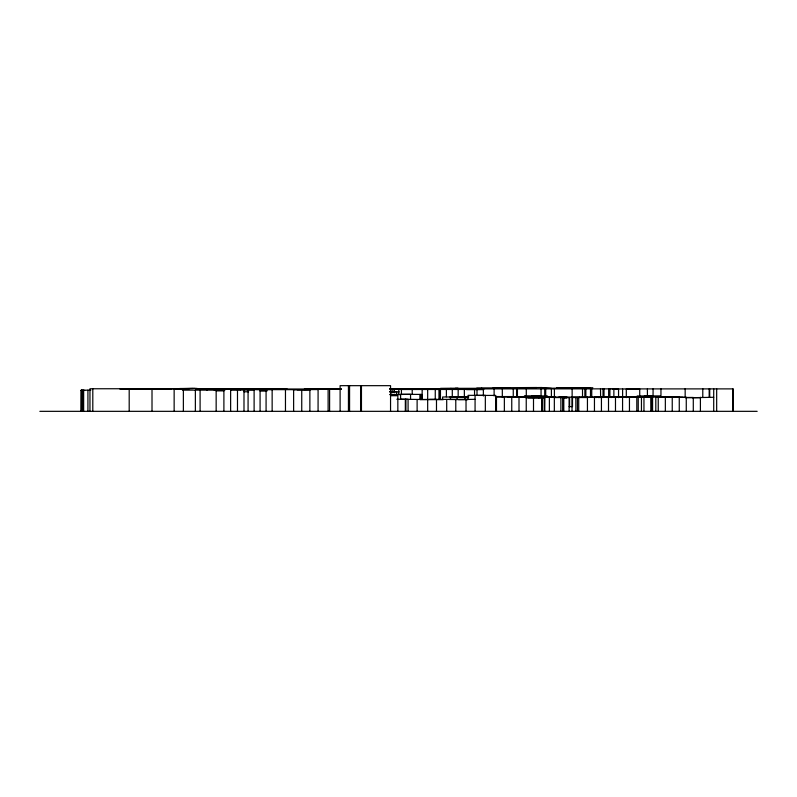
<?xml version="1.0" encoding="UTF-8"?>
<svg xmlns="http://www.w3.org/2000/svg" width="797" height="797" viewBox="0 0 797 797"><rect width="100%" height="100%" fill="white"/><g stroke="black" fill="none" stroke-linecap="round" stroke-linejoin="round"><path stroke-width="1.2" d="M556.625 387.77L592.829 387.74M493.134 387.78L536.68 387.511M559.325 387.88L589.86 387.83M501.751 388.269L455.296 388.348M197.128 388.408L179.674 388.518M509.98 388.269L476.726 388.179M541.801 388.368L576.261 387.88M196.092 388.597L199.609 388.677M196.092 388.677L207.409 388.667M389.703 388.707L454.439 389.135M274.387 388.886L242.029 388.826L242.029 389.374M304.404 388.926L341.315 388.926M389.703 388.787L412.966 388.906M119.849 389.016L182.055 388.866M196.61 389.046L203.026 389.235M252.091 388.976L341.096 389.046M390.57 389.026L441.229 388.976M612.116 388.946L639.503 388.946M121.463 389.125L171.086 389.115M196.829 389.235L215.31 389.095M287.388 389.195L260.988 389.315M340.996 389.135L336.085 389.046M121.931 389.325L143.849 389.066M178.329 389.334L175.37 389.056M195.893 389.325L199.589 389.325M284.051 389.285L200.097 389.334L200.097 411.332M256.455 389.484L272.116 389.484M318.073 389.554L293.017 389.663M390.032 389.544L390.909 389.544L390.909 394.366M464.95 389.454L398.769 389.494L398.769 394.356M301.744 389.663L248.076 389.613L248.076 411.332M303.527 389.803L310.272 389.733L297.231 389.803M466.504 389.633L483.819 389.633M261.167 389.783L267.204 389.783M254.462 390.042L237.486 390.042L237.486 411.332M90.788 390.211L81.135 390.151L81.045 411.332M182.423 390.122L224.933 390.122M230.632 390.191L237.795 390.191M81.045 390.44L84.681 390.44M216.156 390.879L223.897 390.879M260.081 391.078L266.965 391.078M389.783 391.745L396.657 391.745L396.657 394.316M243.992 391.775L248.644 391.775M389.783 391.885L399.207 391.885M389.633 394.585L400.602 394.585M478.32 395.422L495.784 395.422L495.784 411.332M390.55 395.71L397.842 395.71L397.842 411.332M660.295 395.9L644.384 395.96M547.549 395.999L531.649 395.8M468.616 396.717L457.06 396.717L457.06 399.148M467.959 396.866L449.916 396.986M515.928 396.826L533.153 396.826L533.153 395.8M658.232 396.846L673.445 397.265M468.746 396.966L442.634 396.986L442.634 399.377M495.784 397.006L519.006 397.016L519.006 411.332M544.879 397.075L566.737 397.085M659.039 397.065L686.267 397.225L686.267 411.332M507.938 397.265L545.238 396.826M601.137 397.275L637.152 397.245L637.202 395.96L653.042 395.96L653.092 388.826M683.149 397.265L664.29 396.946M713.713 397.285L692.444 397.693M554.343 397.564L569.596 397.564L569.596 406.619M572.027 397.524L587.439 397.524M685.33 397.454L693.29 397.454L693.29 411.332M525.612 397.673L542.229 397.673L542.229 411.332M685.33 397.693L700.404 397.693M544.759 397.932L527.933 397.932L527.933 397.145M564.346 398.002L566.797 398.002L566.737 396.946M396.856 399.267L408.084 399.267L408.084 411.332M475.072 399.317L458.434 399.606M467.809 399.397L429.473 399.387M443.262 399.695L400.483 399.267M467.849 399.656L448.781 399.486M569.108 406.619L572.505 406.619L572.505 397.524M39.85 411.332L757.15 411.332M733.25 411.332L733.25 388.886L626.303 388.906L626.303 397.653M732.762 388.886L732.762 411.332M716.672 388.886L716.672 411.332M713.713 388.886L713.713 411.332M709.709 388.797L709.709 397.115M709.181 388.886L709.181 397.285M702.785 388.797L702.785 397.095M700.404 397.285L700.404 411.332M685.161 388.767L685.161 397.095M679.263 411.332L679.263 397.055L607.593 397.165M672.24 396.946L672.24 411.332M665.346 396.946L665.346 411.332M660.952 388.767L660.952 397.115M658.242 396.946L658.242 411.332M655.801 396.946L655.801 411.332M652.574 396.946L652.574 411.332M651.219 396.946L651.219 411.332L651.149 397.075L572.963 397.354M647.413 388.846L647.413 395.95M643.956 397.075L643.956 411.332M641.446 397.215L641.446 411.332M639.722 388.906L639.722 395.989M638.238 397.215L638.238 411.332M636.803 396.906L636.803 411.332M629.451 396.906L629.451 411.332M622.606 388.946L622.606 397.653M622.567 397.026L622.567 411.332M618.552 397.653L618.552 388.856L483.371 388.876L483.371 395.97M615.483 397.045L615.483 411.332M613.869 388.856L613.869 397.135M611.169 397.603L611.169 396.617L596.007 396.617L596.007 397.683M609.894 388.826L609.894 397.135M608.649 388.826L608.649 397.125M608.509 397.165L608.509 411.332M608.231 396.617L608.231 397.603M607.075 396.617L607.075 397.603M604.016 388.826L604.016 397.125M603.01 388.826L603.02 397.603M602.064 397.205L558.866 397.085M601.715 396.617L601.715 397.683M601.436 397.165L601.436 411.332M600.51 388.826L600.619 397.324M600.061 396.617L600.061 397.683M598.766 396.617L598.766 397.683M594.452 397.026L594.452 411.332M591.743 388.826L591.743 397.165M590.497 388.826L590.497 397.125M587.439 397.026L587.439 411.332M585.865 388.826L585.865 397.125M584.859 388.826L584.859 397.125M582.517 388.846L582.517 397.125M579.489 397.026L579.489 397.524M578.732 397.524L578.732 411.332M577.436 397.524L577.436 411.332M575.852 397.524L575.852 411.332M572.136 388.846L572.136 397.175M572.017 397.026L572.027 411.332M569.108 397.564L569.108 411.332M563.798 397.564L563.798 411.332M562.652 397.564L562.652 411.332M560.879 397.564L560.879 411.332M555.34 397.075L539.35 396.826M554.702 397.314L534.428 397.245M554.413 388.886L554.413 397.175M554.343 397.215L554.343 411.332M551.444 388.368L541.581 387.511L519.744 387.82M551.394 388.886L551.394 397.155M549.382 397.075L549.382 411.332M547.678 396.816L547.678 397.414M545.696 388.886L545.696 395.979M544.879 397.016L544.759 411.332M544.72 388.886L544.72 395.979M544.192 397.932L544.192 411.332M541.91 397.673L541.91 411.332M541.053 388.806L541.053 395.979M540.326 395.999L524.476 395.8L524.476 396.826M539.649 396.816L539.649 397.414M538.842 397.932L538.842 397.145L511.106 397.016M533.502 397.334L533.502 411.332M526.289 388.806L526.289 395.96M526.239 397.085L526.239 411.332M517.432 388.866L517.432 397.145M516.755 388.866L516.755 397.145M513.258 388.836L513.258 397.145M511.754 411.332L511.754 396.557L496.471 396.557L496.471 411.332M504.362 396.557L504.362 411.332M502.319 388.876L502.319 397.215M496.292 397.006L496.292 411.332M494.12 388.876L494.12 395.97M485.333 411.332L485.333 395.342L468.058 395.342L468.058 399.317M481.747 388.139L481.747 389.085L460.467 389.155M477.005 395.481L477.005 389.384L452.288 389.414L452.288 396.747M475.072 395.342L475.072 411.332M474.544 389.384L474.544 395.252M472.651 389.085L404.189 388.787M466.026 399.317L466.026 411.332M464.96 396.717L464.96 399.148M464.372 396.866L464.342 389.384M458.165 389.384L458.165 396.727M458.006 388.179L440.582 388.348L440.582 389.185M455.784 399.486L455.784 411.332M450.923 388.348L450.923 389.185M450.514 396.986L450.514 399.377M446.699 399.466L446.699 411.332M446.39 389.454L446.39 396.757M440.462 389.474L440.462 399.187M439.545 389.504L439.545 399.207M439.027 389.504L439.027 399.207M436.487 411.332L436.487 399.387L420.099 399.616M435.262 389.444L435.262 399.197M427.67 389.464L427.67 399.177M427.67 399.387L427.67 411.332M422.161 389.514L422.161 399.177M421.762 399.257L421.762 394.425L401.688 394.306M420.766 394.425L420.766 399.257M419.88 394.425L419.88 399.257M417.12 399.616L417.12 411.332M412.218 389.514L412.218 394.346M410.555 399.257L410.555 394.306L391.885 394.585M410.076 388.906L410.076 389.484M405.912 399.267L405.912 411.332M405.334 399.267L405.334 411.332M404.069 388.906L404.069 389.484M401.429 389.514L401.429 394.356M400.602 394.306L400.602 399.367M394.405 388.906L394.405 392.742M392.791 389.026L392.791 392.742M390.55 411.332L390.55 385.668L340.11 385.668L340.11 411.332M361.459 385.668L361.459 411.332M360.593 385.668L360.593 411.332M349.574 385.668L349.574 411.332M348.438 385.668L348.438 411.332M329.599 411.332L329.599 389.255L309.266 389.085M328.125 389.255L328.125 411.332M318.093 389.046L318.073 411.332M309.874 389.554L309.874 411.332M301.744 389.594L301.744 411.332M293.625 389.663L293.625 411.332M285.465 389.633L285.465 411.332M274.447 388.936L274.447 389.454M273.859 388.936L273.859 389.454M273.7 388.936L273.7 389.454M272.146 389.633L272.146 411.332M271.02 388.936L271.02 389.454M267.134 389.285L267.134 389.783M266.935 388.936L266.935 389.454M266.078 389.633L266.078 411.332M260.081 389.613L260.081 411.332M258.636 389.305L218.029 389.095M254.113 389.613L254.113 411.332M252.788 388.826L252.788 389.374M243.992 390.042L243.992 411.332M240.186 390.191L240.186 389.056L204.839 389.235M230.632 389.056L230.632 411.332M223.897 389.056L223.897 411.332M223.618 389.334L223.618 390.879M223.05 389.374L204.261 389.334M216.156 389.334L216.156 411.332M214.313 389.374L214.313 390.301M207.001 389.374L207.001 390.301M195.365 390.122L195.365 411.332M195.155 388.408L177.711 388.687M193.193 388.518L173.776 388.777M189.258 388.687L89.961 388.767L89.961 411.332M183.37 388.787L183.37 411.332M174.144 388.787L174.144 411.332M152.008 388.787L152.008 411.332M129.194 388.787L129.194 411.332M92.801 388.767L92.801 411.332M87.919 390.122L87.919 411.332M83.645 390.122L83.645 411.332M82.579 390.151L82.579 411.332M81.653 390.221L81.653 411.332M81.414 390.181L81.414 411.332"/></g></svg>
